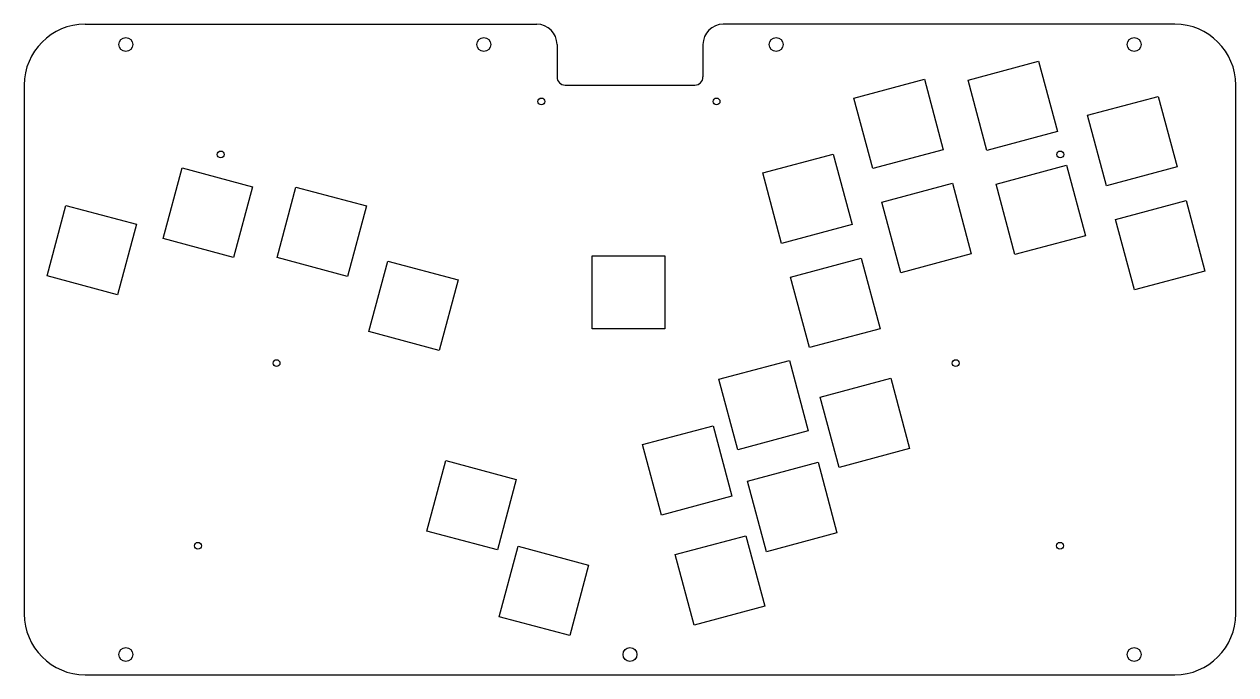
# Model space of a CAD drawing. Header units: inches. Extents: x 0 to 299, y 0 to 161.
import ezdxf

# ---------------------------------------------------------------- set-up
doc = ezdxf.new("R2010")
doc.units = ezdxf.units.IN
doc.header["$MEASUREMENT"] = 0

msp = doc.modelspace()

# ---------------------------------------------------------------- linework, layer by layer
for p, q in [((15, 160.7), (126.4, 160.7)), ((283.8, 160.7), (172.4, 160.7)), ((131.4, 155.7), (131.4, 147.7)), ((167.4, 155.7), (167.4, 147.7)), ((232.78, 146.94), (250.17, 151.6)), ((250.17, 151.6), (254.83, 134.22)), ((204.63, 142.48), (222.01, 147.14)), ((222.01, 147.14), (226.67, 129.75)), ((237.44, 129.56), (232.78, 146.94)), ((0, 145.7), (0, 15.3)), ((133.4, 145.7), (165.4, 145.7)), ((298.8, 15.3), (298.8, 145.7)), ((209.28, 125.09), (204.63, 142.48)), ((262.26, 138.24), (279.65, 142.9)), ((279.65, 142.9), (284.31, 125.51)), ((266.92, 120.86), (262.26, 138.24)), ((254.83, 134.22), (237.44, 129.56)), ((182.12, 124.03), (199.5, 128.69)), ((199.5, 128.69), (204.16, 111.3)), ((226.67, 129.75), (209.28, 125.09)), ((239.68, 121.28), (257.07, 125.93)), ((257.07, 125.93), (261.73, 108.55)), ((284.31, 125.51), (266.92, 120.86)), ((34.26, 107.86), (38.92, 125.25)), ((38.92, 125.25), (56.31, 120.59)), ((186.77, 106.64), (182.12, 124.03)), ((56.31, 120.59), (51.65, 103.2)), ((62.36, 103.15), (67.02, 120.54)), ((67.02, 120.54), (84.4, 115.88)), ((211.52, 116.81), (228.91, 121.47)), ((228.91, 121.47), (233.57, 104.08)), ((244.34, 103.89), (239.68, 121.28)), ((216.18, 99.42), (211.52, 116.81)), ((269.16, 112.57), (286.55, 117.23)), ((286.55, 117.23), (291.21, 99.85)), ((5.62, 98.65), (10.28, 116.04)), ((10.28, 116.04), (27.67, 111.38)), ((84.4, 115.88), (79.74, 98.49)), ((27.67, 111.38), (23.01, 94)), ((204.16, 111.3), (186.77, 106.64)), ((273.82, 95.19), (269.16, 112.57)), ((51.65, 103.2), (34.26, 107.86)), ((261.73, 108.55), (244.34, 103.89)), ((79.74, 98.49), (62.36, 103.15)), ((84.98, 84.91), (89.64, 102.3)), ((89.64, 102.3), (107.03, 97.64)), ((140.03, 103.56), (158.03, 103.56)), ((140.03, 85.56), (140.03, 103.56)), ((158.03, 103.56), (158.03, 85.56)), ((189.01, 98.36), (206.4, 103.02)), ((206.4, 103.02), (211.06, 85.63)), ((233.57, 104.08), (216.18, 99.42)), ((23.01, 94), (5.62, 98.65)), ((291.21, 99.85), (273.82, 95.19)), ((107.03, 97.64), (102.37, 80.25)), ((193.67, 80.97), (189.01, 98.36)), ((102.37, 80.25), (84.98, 84.91)), ((158.03, 85.56), (140.03, 85.56)), ((211.06, 85.63), (193.67, 80.97)), ((171.34, 73.15), (188.72, 77.8)), ((188.72, 77.8), (193.38, 60.42)), ((176, 55.76), (171.34, 73.15)), ((196.3, 68.78), (213.69, 73.44)), ((213.69, 73.44), (218.35, 56.05)), ((200.96, 51.39), (196.3, 68.78)), ((152.51, 57.04), (169.89, 61.7)), ((169.89, 61.7), (174.55, 44.31)), ((193.38, 60.42), (176, 55.76)), ((157.16, 39.65), (152.51, 57.04)), ((218.35, 56.05), (200.96, 51.39)), ((99.31, 35.72), (103.96, 53.11)), ((103.96, 53.11), (121.35, 48.45)), ((178.41, 48.02), (195.79, 52.68)), ((195.79, 52.68), (200.45, 35.29)), ((121.35, 48.45), (116.69, 31.06)), ((183.07, 30.64), (178.41, 48.02)), ((174.55, 44.31), (157.16, 39.65)), ((116.69, 31.06), (99.31, 35.72)), ((160.58, 29.92), (177.96, 34.58)), ((177.96, 34.58), (182.62, 17.19)), ((200.45, 35.29), (183.07, 30.64)), ((117.14, 14.62), (121.8, 32.01)), ((121.8, 32.01), (139.19, 27.35)), ((165.23, 12.53), (160.58, 29.92)), ((139.19, 27.35), (134.53, 9.96)), ((182.62, 17.19), (165.23, 12.53)), ((134.53, 9.96), (117.14, 14.62)), ((15, 0.3), (283.8, 0.3))]:
    msp.add_line(p, q)
for centre, radius in [((25.05, 155.7), 1.7), ((113.35, 155.7), 1.7), ((185.45, 155.7), 1.7), ((273.75, 155.7), 1.7), ((127.55, 141.65), 0.85), ((170.74, 141.65), 0.85), ((48.45, 128.58), 0.85), ((255.51, 128.58), 0.85), ((62.22, 77.13), 0.85), ((229.73, 77.13), 0.85), ((42.85, 32.09), 0.85), ((255.45, 32.09), 0.85), ((25.05, 5.3), 1.7), ((149.4, 5.3), 1.7), ((273.75, 5.3), 1.7)]:
    msp.add_circle(centre, radius)
for centre, radius, start, end in [((15, 145.7), 15, 90, 180), ((126.4, 155.7), 5, 0, 90), ((172.4, 155.7), 5, 90, 180), ((283.8, 145.7), 15, 0, 90), ((133.4, 147.7), 2, 180, 270), ((165.4, 147.7), 2, 270, 0), ((15, 15.3), 15, 180, 270), ((283.8, 15.3), 15, 270, 0)]:
    msp.add_arc(centre, radius, start, end)

doc.saveas('drawing.dxf')
